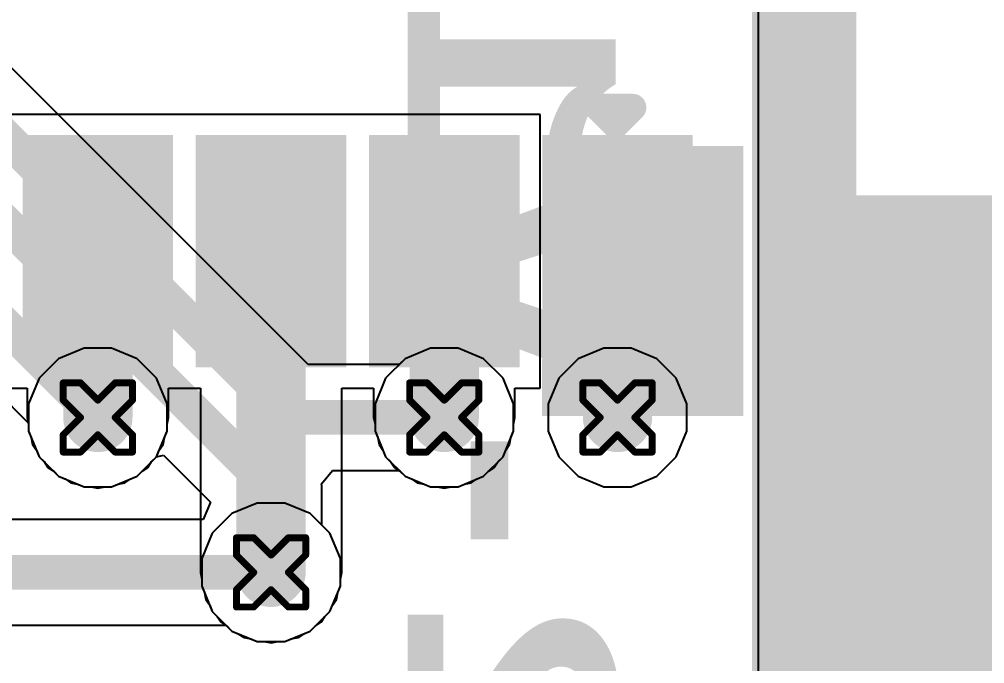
# Model space of a CAD drawing. Header units: inches. Extents: x -0.5 to 14, y -0.2 to 4.7.
# Drawn here: x 1.0473 to 1.326, y 1.3311 to 1.5173 of the extents above; entities that cross this region are included whole.
import ezdxf

# ---------------------------------------------------------------- set-up
doc = ezdxf.new("R2010")
doc.units = ezdxf.units.IN
doc.header["$MEASUREMENT"] = 0
for name, color, linetype in [('Board_outline', 56, 'Continuous'), ('Bottom Layer', 5, 'Continuous'), ('Bottom Overlay', 54, 'Continuous'), ('Drill Drawing', 1, 'Continuous'), ('GND', 16, 'Continuous'), ('Keep-Out Layer', 6, 'Continuous'), ('POWER', 76, 'Continuous'), ('Top Layer', 1, 'Continuous'), ('Top Overlay', 2, 'Continuous'), ('Top Paste', 8, 'Continuous'), ('Top Solder', 216, 'Continuous'), ('Via Holes', 16, 'Continuous')]:
    doc.layers.add(name, color=color, linetype=linetype)
doc.styles.add('Courier New_Bold', font='', dxfattribs={"height": 0.2})
doc.styles.get('Courier New_Bold').set_extended_font_data('Courier New', bold=True)

# ---------------------------------------------------------------- blocks, each defined once
blk = doc.blocks.new('41_SMD_M______21')
at = {"layer": 'Keep-Out Layer'}
blk.add_hatch(color=6, dxfattribs=at).paths.add_polyline_path([(-0.356, 0.40497), (0.356, 0.40497), (0.356, 0.64497), (-0.356, 0.64497)])
at = {"layer": 'Top Layer'}
for points in [[(-0.37402, 0.36732), (-0.31496, 0.36732), (-0.31496, 0.33189), (-0.37402, 0.33189)], [(-0.37402, 0.31732), (-0.31496, 0.31732), (-0.31496, 0.28189), (-0.37402, 0.28189)], [(-0.37402, 0.26732), (-0.31496, 0.26732), (-0.31496, 0.23189), (-0.37402, 0.23189)], [(-0.37402, 0.21732), (-0.31496, 0.21732), (-0.31496, 0.18189), (-0.37402, 0.18189)]]:
    blk.add_hatch(color=1, dxfattribs=at).paths.add_polyline_path(points)
at = {"layer": 'Top Overlay'}
for points in [[(-0.37485, 0.36857), (-0.2969, 0.36857), (-0.2969, 0.38589), (-0.37485, 0.38589)], [(-0.31333, 0.32786), (-0.29687, 0.32786), (-0.29687, 0.3703), (-0.31333, 0.3703)]]:
    blk.add_hatch(color=2, dxfattribs=at).paths.add_polyline_path(points)
at = {"layer": 'Top Paste'}
for points in [[(-0.37402, 0.36732), (-0.31496, 0.36732), (-0.31496, 0.33189), (-0.37402, 0.33189)], [(-0.37402, 0.31732), (-0.31496, 0.31732), (-0.31496, 0.28189), (-0.37402, 0.28189)], [(-0.37402, 0.26732), (-0.31496, 0.26732), (-0.31496, 0.23189), (-0.37402, 0.23189)], [(-0.37402, 0.21732), (-0.31496, 0.21732), (-0.31496, 0.18189), (-0.37402, 0.18189)]]:
    blk.add_hatch(color=8, dxfattribs=at).paths.add_polyline_path(points)
at = {"layer": 'Top Solder'}
for points in [[(-0.37802, 0.37132), (-0.31096, 0.37132), (-0.31096, 0.32789), (-0.37802, 0.32789)], [(-0.37802, 0.32132), (-0.31096, 0.32132), (-0.31096, 0.27789), (-0.37802, 0.27789)], [(-0.37802, 0.27132), (-0.31096, 0.27132), (-0.31096, 0.22789), (-0.37802, 0.22789)], [(-0.37802, 0.22132), (-0.31096, 0.22132), (-0.31096, 0.17789), (-0.37802, 0.17789)]]:
    blk.add_hatch(color=216, dxfattribs=at).paths.add_polyline_path(points)
at = {"layer": 'Top Overlay'}
for points in [[(-0.35809, 0.40331, 0.005, 0.005, 0), (-0.35809, 0.64701, 0.005, 0.005, 0)], [(-0.35809, 0.40331, 0.005, 0.005, 0), (0.35771, 0.40331, 0.005, 0.005, 0)], [(-0.381, 0.349, 0.00787, 0.00787, 0), (-0.386, 0.354, 0.00787, 0.00787, 0)], [(-0.386, 0.344, 0.00787, 0.00787, 0), (-0.386, 0.354, 0.00787, 0.00787, 0)], [(-0.386, 0.344, 0.00787, 0.00787, 0), (-0.381, 0.349, 0.00787, 0.00787, 0)]]:
    blk.add_lwpolyline(points, format="xyseb", dxfattribs=at)
for points in [[(-0.35934, 0.40331, 0.0025, 0.0025, 1), (-0.35684, 0.40331, 0.0025, 0.0025, 1)], [(-0.35934, 0.40331, 0.0025, 0.0025, 1), (-0.35684, 0.40331, 0.0025, 0.0025, 1)], [(-0.38797, 0.354, 0.00394, 0.00394, 1), (-0.38403, 0.354, 0.00394, 0.00394, 1)], [(-0.38797, 0.354, 0.00394, 0.00394, 1), (-0.38403, 0.354, 0.00394, 0.00394, 1)], [(-0.38297, 0.349, 0.00394, 0.00394, 1), (-0.37903, 0.349, 0.00394, 0.00394, 1)], [(-0.38297, 0.349, 0.00394, 0.00394, 1), (-0.37903, 0.349, 0.00394, 0.00394, 1)], [(-0.38797, 0.344, 0.00394, 0.00394, 1), (-0.38403, 0.344, 0.00394, 0.00394, 1)], [(-0.38797, 0.344, 0.00394, 0.00394, 1), (-0.38403, 0.344, 0.00394, 0.00394, 1)]]:
    blk.add_lwpolyline(points, format="xyseb", close=True, dxfattribs=at)

msp = doc.modelspace()

# ---------------------------------------------------------------- hatches: boundary and pattern name
at = {"layer": 'Bottom Layer'}
h = msp.add_hatch(color=5, dxfattribs=at)
edge = h.paths.add_edge_path()
edge.add_arc((1.07, 1.40225), 0.01, 0, 360)
h = msp.add_hatch(color=5, dxfattribs=at)
edge = h.paths.add_edge_path()
edge.add_arc((1.17, 1.40225), 0.01, 0, 360)
h = msp.add_hatch(color=5, dxfattribs=at)
edge = h.paths.add_edge_path()
edge.add_arc((1.22, 1.40225), 0.01, 0, 360)
h = msp.add_hatch(color=5, dxfattribs=at)
edge = h.paths.add_edge_path()
edge.add_arc((1.12, 1.35751), 0.01, 0, 360)
at = {"layer": 'GND'}
h = msp.add_hatch(color=16, dxfattribs=at)
edge = h.paths.add_edge_path()
edge.add_arc((1.07, 1.40225), 0.01, 0, 360)
h = msp.add_hatch(color=16, dxfattribs=at)
edge = h.paths.add_edge_path()
edge.add_arc((1.17, 1.40225), 0.01, 0, 360)
h = msp.add_hatch(color=16, dxfattribs=at)
edge = h.paths.add_edge_path()
edge.add_arc((1.22, 1.40225), 0.01, 0, 360)
h = msp.add_hatch(color=16, dxfattribs=at)
edge = h.paths.add_edge_path()
edge.add_arc((1.12, 1.35751), 0.01, 0, 360)
at = {"layer": 'POWER'}
h = msp.add_hatch(color=76, dxfattribs=at)
edge = h.paths.add_edge_path()
edge.add_arc((1.07, 1.40225), 0.01, 0, 360)
h = msp.add_hatch(color=76, dxfattribs=at)
edge = h.paths.add_edge_path()
edge.add_arc((1.17, 1.40225), 0.01, 0, 360)
h = msp.add_hatch(color=76, dxfattribs=at)
edge = h.paths.add_edge_path()
edge.add_arc((1.22, 1.40225), 0.01, 0, 360)
h = msp.add_hatch(color=76, dxfattribs=at)
edge = h.paths.add_edge_path()
edge.add_arc((1.12, 1.35751), 0.01, 0, 360)
at = {"layer": 'Top Layer'}
h = msp.add_hatch(color=1, dxfattribs=at)
edge = h.paths.add_edge_path()
edge.add_arc((1.07, 1.40225), 0.01, 0, 360)
h = msp.add_hatch(color=1, dxfattribs=at)
edge = h.paths.add_edge_path()
edge.add_arc((1.17, 1.40225), 0.01, 0, 360)
h = msp.add_hatch(color=1, dxfattribs=at)
edge = h.paths.add_edge_path()
edge.add_arc((1.22, 1.40225), 0.01, 0, 360)
h = msp.add_hatch(color=1, dxfattribs=at)
edge = h.paths.add_edge_path()
edge.add_arc((1.12, 1.35751), 0.01, 0, 360)
at = {"layer": 'Via Holes'}
h = msp.add_hatch(color=7, dxfattribs=at)
edge = h.paths.add_edge_path()
edge.add_arc((1.07, 1.40225), 0.005, 0, 360)
h = msp.add_hatch(color=7, dxfattribs=at)
edge = h.paths.add_edge_path()
edge.add_arc((1.17, 1.40225), 0.005, 0, 360)
h = msp.add_hatch(color=7, dxfattribs=at)
edge = h.paths.add_edge_path()
edge.add_arc((1.22, 1.40225), 0.005, 0, 360)
h = msp.add_hatch(color=7, dxfattribs=at)
edge = h.paths.add_edge_path()
edge.add_arc((1.12, 1.35751), 0.005, 0, 360)

# ---------------------------------------------------------------- linework, layer by layer
at = {"layer": 'Board_outline'}
for points in [[(1.27384, -0.07282, 0.03, 0.03, 0), (1.27384, 1.68557, 0.03, 0.03, 0)], [(1.27394, -0.07282, 0.03, 0.03, 0), (1.27394, 1.68557, 0.03, 0.03, 0)]]:
    msp.add_lwpolyline(points, format="xyseb", dxfattribs=at)
at = {"layer": 'Bottom Layer'}
for p, q in [((1.2606, 1.68557), (1.2606, -0.07282)), ((1.1307, 1.41754), (0.97372, 1.57452)), ((0.94552, 1.5051), (1.05, 1.40062)), ((1.16602, 1.42225), (1.15867, 1.4192)), ((1.17398, 1.42225), (1.16602, 1.42225)), ((1.18133, 1.4192), (1.17398, 1.42225)), ((1.15867, 1.4192), (1.15701, 1.41754)), ((1.18696, 1.41358), (1.18133, 1.4192)), ((1.15701, 1.41754), (1.1307, 1.41754)), ((1.19, 1.40623), (1.18696, 1.41358)), ((1.19, 1.39827), (1.19, 1.40623)), ((1.05, 1.40062), (1.05, 1.39827)), ((1.05, 1.39827), (1.05304, 1.39092)), ((1.18696, 1.39092), (1.19, 1.39827)), ((1.05304, 1.39092), (1.05867, 1.38529)), ((1.08133, 1.38529), (1.08696, 1.39092)), ((1.08696, 1.39092), (1.08896, 1.39132)), ((1.08896, 1.39132), (1.10247, 1.3778)), ((1.18133, 1.38529), (1.18696, 1.39092)), ((1.05867, 1.38529), (1.06602, 1.38225)), ((1.07398, 1.38225), (1.08133, 1.38529)), ((1.13457, 1.38309), (1.13774, 1.38696)), ((1.13774, 1.38696), (1.15701, 1.38696)), ((1.15701, 1.38696), (1.15867, 1.38529)), ((1.15867, 1.38529), (1.16602, 1.38225)), ((1.17398, 1.38225), (1.18133, 1.38529)), ((1.06602, 1.38225), (1.07398, 1.38225)), ((1.13469, 1.38251), (1.13457, 1.38309)), ((1.13469, 1.37111), (1.13469, 1.38251)), ((1.16602, 1.38225), (1.17398, 1.38225)), ((1.10247, 1.3778), (1.1004, 1.3728)), ((1.1004, 1.3728), (0.84265, 1.3728)), ((1.13696, 1.36884), (1.13469, 1.37111)), ((1.14, 1.36149), (1.13696, 1.36884)), ((1.14, 1.35353), (1.14, 1.36149)), ((1.13696, 1.34618), (1.14, 1.35353)), ((1.13133, 1.34055), (1.13696, 1.34618)), ((0.93832, 1.34222), (1.10701, 1.34222)), ((1.10701, 1.34222), (1.10867, 1.34055)), ((1.10867, 1.34055), (1.11602, 1.33751)), ((1.12398, 1.33751), (1.13133, 1.34055)), ((1.11602, 1.33751), (1.12398, 1.33751))]:
    msp.add_line(p, q, dxfattribs=at)
for points in [[(0.95372, 1.57289, 0.01, 0.01, 0), (1.12436, 1.40225, 0.01, 0.01, 0)], [(0.96265, 1.53925, 0.01, 0.01, 0), (1.11939, 1.38251, 0.01, 0.01, 0)], [(0.95185, 1.5204, 0.01, 0.01, 0), (1.07, 1.40225, 0.01, 0.01, 0)], [(1.12436, 1.40225, 0.01, 0.01, 0), (1.17, 1.40225, 0.01, 0.01, 0)], [(1.11939, 1.35812, 0.01, 0.01, 0), (1.11939, 1.38251, 0.01, 0.01, 0)], [(1.11939, 1.35812, 0.01, 0.01, 0), (1.12, 1.35751, 0.01, 0.01, 0)], [(0.62883, 1.35751, 0.01, 0.01, 0), (1.1197, 1.35751, 0.01, 0.01, 0)]]:
    msp.add_lwpolyline(points, format="xyseb", dxfattribs=at)
for points in [[(1.0675, 1.40225, 0.005, 0.005, 1), (1.0725, 1.40225, 0.005, 0.005, 1)], [(1.12186, 1.40225, 0.005, 0.005, 1), (1.12686, 1.40225, 0.005, 0.005, 1)], [(1.12186, 1.40225, 0.005, 0.005, 1), (1.12686, 1.40225, 0.005, 0.005, 1)], [(1.1675, 1.40225, 0.005, 0.005, 1), (1.1725, 1.40225, 0.005, 0.005, 1)], [(1.11689, 1.38251, 0.005, 0.005, 1), (1.12189, 1.38251, 0.005, 0.005, 1)], [(1.11689, 1.38251, 0.005, 0.005, 1), (1.12189, 1.38251, 0.005, 0.005, 1)], [(1.11689, 1.35812, 0.005, 0.005, 1), (1.12189, 1.35812, 0.005, 0.005, 1)], [(1.11689, 1.35812, 0.005, 0.005, 1), (1.12189, 1.35812, 0.005, 0.005, 1)], [(1.1172, 1.35751, 0.005, 0.005, 1), (1.1222, 1.35751, 0.005, 0.005, 1)], [(1.1175, 1.35751, 0.005, 0.005, 1), (1.1225, 1.35751, 0.005, 0.005, 1)]]:
    msp.add_lwpolyline(points, format="xyseb", close=True, dxfattribs=at)
at = {"layer": 'Bottom Overlay'}
msp.add_lwpolyline([(1.27394, -0.07282, 0.03, 0.03, 0), (1.27394, 1.68557, 0.03, 0.03, 0)], format="xyseb", dxfattribs=at)
at = {"layer": 'Drill Drawing'}
for points in [[(1.06, 1.40725, 0.002, 0.002, 0), (1.06, 1.41225, 0.002, 0.002, 0)], [(1.06, 1.41225, 0.002, 0.002, 0), (1.065, 1.41225, 0.002, 0.002, 0)], [(1.065, 1.41225, 0.002, 0.002, 0), (1.07, 1.40725, 0.002, 0.002, 0)], [(1.07, 1.40725, 0.002, 0.002, 0), (1.075, 1.41225, 0.002, 0.002, 0)], [(1.075, 1.41225, 0.002, 0.002, 0), (1.08, 1.41225, 0.002, 0.002, 0)], [(1.08, 1.40725, 0.002, 0.002, 0), (1.08, 1.41225, 0.002, 0.002, 0)], [(1.16, 1.40725, 0.002, 0.002, 0), (1.16, 1.41225, 0.002, 0.002, 0)], [(1.16, 1.41225, 0.002, 0.002, 0), (1.165, 1.41225, 0.002, 0.002, 0)], [(1.165, 1.41225, 0.002, 0.002, 0), (1.17, 1.40725, 0.002, 0.002, 0)], [(1.17, 1.40725, 0.002, 0.002, 0), (1.175, 1.41225, 0.002, 0.002, 0)], [(1.175, 1.41225, 0.002, 0.002, 0), (1.18, 1.41225, 0.002, 0.002, 0)], [(1.18, 1.40725, 0.002, 0.002, 0), (1.18, 1.41225, 0.002, 0.002, 0)], [(1.21, 1.40725, 0.002, 0.002, 0), (1.21, 1.41225, 0.002, 0.002, 0)], [(1.21, 1.41225, 0.002, 0.002, 0), (1.215, 1.41225, 0.002, 0.002, 0)], [(1.215, 1.41225, 0.002, 0.002, 0), (1.22, 1.40725, 0.002, 0.002, 0)], [(1.22, 1.40725, 0.002, 0.002, 0), (1.225, 1.41225, 0.002, 0.002, 0)], [(1.225, 1.41225, 0.002, 0.002, 0), (1.23, 1.41225, 0.002, 0.002, 0)], [(1.23, 1.40725, 0.002, 0.002, 0), (1.23, 1.41225, 0.002, 0.002, 0)], [(1.06, 1.40725, 0.002, 0.002, 0), (1.065, 1.40225, 0.002, 0.002, 0)], [(1.075, 1.40225, 0.002, 0.002, 0), (1.08, 1.40725, 0.002, 0.002, 0)], [(1.16, 1.40725, 0.002, 0.002, 0), (1.165, 1.40225, 0.002, 0.002, 0)], [(1.175, 1.40225, 0.002, 0.002, 0), (1.18, 1.40725, 0.002, 0.002, 0)], [(1.21, 1.40725, 0.002, 0.002, 0), (1.215, 1.40225, 0.002, 0.002, 0)], [(1.225, 1.40225, 0.002, 0.002, 0), (1.23, 1.40725, 0.002, 0.002, 0)], [(1.06, 1.39725, 0.002, 0.002, 0), (1.065, 1.40225, 0.002, 0.002, 0)], [(1.075, 1.40225, 0.002, 0.002, 0), (1.08, 1.39725, 0.002, 0.002, 0)], [(1.16, 1.39725, 0.002, 0.002, 0), (1.165, 1.40225, 0.002, 0.002, 0)], [(1.175, 1.40225, 0.002, 0.002, 0), (1.18, 1.39725, 0.002, 0.002, 0)], [(1.21, 1.39725, 0.002, 0.002, 0), (1.215, 1.40225, 0.002, 0.002, 0)], [(1.225, 1.40225, 0.002, 0.002, 0), (1.23, 1.39725, 0.002, 0.002, 0)], [(1.06, 1.39225, 0.002, 0.002, 0), (1.06, 1.39725, 0.002, 0.002, 0)], [(1.065, 1.39225, 0.002, 0.002, 0), (1.07, 1.39725, 0.002, 0.002, 0)], [(1.07, 1.39725, 0.002, 0.002, 0), (1.075, 1.39225, 0.002, 0.002, 0)], [(1.08, 1.39225, 0.002, 0.002, 0), (1.08, 1.39725, 0.002, 0.002, 0)], [(1.16, 1.39225, 0.002, 0.002, 0), (1.16, 1.39725, 0.002, 0.002, 0)], [(1.165, 1.39225, 0.002, 0.002, 0), (1.17, 1.39725, 0.002, 0.002, 0)], [(1.17, 1.39725, 0.002, 0.002, 0), (1.175, 1.39225, 0.002, 0.002, 0)], [(1.18, 1.39225, 0.002, 0.002, 0), (1.18, 1.39725, 0.002, 0.002, 0)], [(1.21, 1.39225, 0.002, 0.002, 0), (1.21, 1.39725, 0.002, 0.002, 0)], [(1.215, 1.39225, 0.002, 0.002, 0), (1.22, 1.39725, 0.002, 0.002, 0)], [(1.22, 1.39725, 0.002, 0.002, 0), (1.225, 1.39225, 0.002, 0.002, 0)], [(1.23, 1.39225, 0.002, 0.002, 0), (1.23, 1.39725, 0.002, 0.002, 0)], [(1.06, 1.39225, 0.002, 0.002, 0), (1.065, 1.39225, 0.002, 0.002, 0)], [(1.075, 1.39225, 0.002, 0.002, 0), (1.08, 1.39225, 0.002, 0.002, 0)], [(1.16, 1.39225, 0.002, 0.002, 0), (1.165, 1.39225, 0.002, 0.002, 0)], [(1.175, 1.39225, 0.002, 0.002, 0), (1.18, 1.39225, 0.002, 0.002, 0)], [(1.21, 1.39225, 0.002, 0.002, 0), (1.215, 1.39225, 0.002, 0.002, 0)], [(1.225, 1.39225, 0.002, 0.002, 0), (1.23, 1.39225, 0.002, 0.002, 0)], [(1.11, 1.36251, 0.002, 0.002, 0), (1.11, 1.36751, 0.002, 0.002, 0)], [(1.11, 1.36751, 0.002, 0.002, 0), (1.115, 1.36751, 0.002, 0.002, 0)], [(1.115, 1.36751, 0.002, 0.002, 0), (1.12, 1.36251, 0.002, 0.002, 0)], [(1.12, 1.36251, 0.002, 0.002, 0), (1.125, 1.36751, 0.002, 0.002, 0)], [(1.125, 1.36751, 0.002, 0.002, 0), (1.13, 1.36751, 0.002, 0.002, 0)], [(1.13, 1.36251, 0.002, 0.002, 0), (1.13, 1.36751, 0.002, 0.002, 0)], [(1.11, 1.36251, 0.002, 0.002, 0), (1.115, 1.35751, 0.002, 0.002, 0)], [(1.125, 1.35751, 0.002, 0.002, 0), (1.13, 1.36251, 0.002, 0.002, 0)], [(1.11, 1.35251, 0.002, 0.002, 0), (1.115, 1.35751, 0.002, 0.002, 0)], [(1.125, 1.35751, 0.002, 0.002, 0), (1.13, 1.35251, 0.002, 0.002, 0)], [(1.11, 1.34751, 0.002, 0.002, 0), (1.11, 1.35251, 0.002, 0.002, 0)], [(1.115, 1.34751, 0.002, 0.002, 0), (1.12, 1.35251, 0.002, 0.002, 0)], [(1.12, 1.35251, 0.002, 0.002, 0), (1.125, 1.34751, 0.002, 0.002, 0)], [(1.13, 1.34751, 0.002, 0.002, 0), (1.13, 1.35251, 0.002, 0.002, 0)], [(1.11, 1.34751, 0.002, 0.002, 0), (1.115, 1.34751, 0.002, 0.002, 0)], [(1.125, 1.34751, 0.002, 0.002, 0), (1.13, 1.34751, 0.002, 0.002, 0)]]:
    msp.add_lwpolyline(points, format="xyseb", dxfattribs=at)
for points in [[(1.0595, 1.41225, 0.001, 0.001, 1), (1.0605, 1.41225, 0.001, 0.001, 1)], [(1.0595, 1.41225, 0.001, 0.001, 1), (1.0605, 1.41225, 0.001, 0.001, 1)], [(1.0645, 1.41225, 0.001, 0.001, 1), (1.0655, 1.41225, 0.001, 0.001, 1)], [(1.0645, 1.41225, 0.001, 0.001, 1), (1.0655, 1.41225, 0.001, 0.001, 1)], [(1.0745, 1.41225, 0.001, 0.001, 1), (1.0755, 1.41225, 0.001, 0.001, 1)], [(1.0745, 1.41225, 0.001, 0.001, 1), (1.0755, 1.41225, 0.001, 0.001, 1)], [(1.0795, 1.41225, 0.001, 0.001, 1), (1.0805, 1.41225, 0.001, 0.001, 1)], [(1.0795, 1.41225, 0.001, 0.001, 1), (1.0805, 1.41225, 0.001, 0.001, 1)], [(1.1595, 1.41225, 0.001, 0.001, 1), (1.1605, 1.41225, 0.001, 0.001, 1)], [(1.1595, 1.41225, 0.001, 0.001, 1), (1.1605, 1.41225, 0.001, 0.001, 1)], [(1.1645, 1.41225, 0.001, 0.001, 1), (1.1655, 1.41225, 0.001, 0.001, 1)], [(1.1645, 1.41225, 0.001, 0.001, 1), (1.1655, 1.41225, 0.001, 0.001, 1)], [(1.1745, 1.41225, 0.001, 0.001, 1), (1.1755, 1.41225, 0.001, 0.001, 1)], [(1.1745, 1.41225, 0.001, 0.001, 1), (1.1755, 1.41225, 0.001, 0.001, 1)], [(1.1795, 1.41225, 0.001, 0.001, 1), (1.1805, 1.41225, 0.001, 0.001, 1)], [(1.1795, 1.41225, 0.001, 0.001, 1), (1.1805, 1.41225, 0.001, 0.001, 1)], [(1.2095, 1.41225, 0.001, 0.001, 1), (1.2105, 1.41225, 0.001, 0.001, 1)], [(1.2095, 1.41225, 0.001, 0.001, 1), (1.2105, 1.41225, 0.001, 0.001, 1)], [(1.2145, 1.41225, 0.001, 0.001, 1), (1.2155, 1.41225, 0.001, 0.001, 1)], [(1.2145, 1.41225, 0.001, 0.001, 1), (1.2155, 1.41225, 0.001, 0.001, 1)], [(1.2245, 1.41225, 0.001, 0.001, 1), (1.2255, 1.41225, 0.001, 0.001, 1)], [(1.2245, 1.41225, 0.001, 0.001, 1), (1.2255, 1.41225, 0.001, 0.001, 1)], [(1.2295, 1.41225, 0.001, 0.001, 1), (1.2305, 1.41225, 0.001, 0.001, 1)], [(1.2295, 1.41225, 0.001, 0.001, 1), (1.2305, 1.41225, 0.001, 0.001, 1)], [(1.0595, 1.40725, 0.001, 0.001, 1), (1.0605, 1.40725, 0.001, 0.001, 1)], [(1.0595, 1.40725, 0.001, 0.001, 1), (1.0605, 1.40725, 0.001, 0.001, 1)], [(1.0695, 1.40725, 0.001, 0.001, 1), (1.0705, 1.40725, 0.001, 0.001, 1)], [(1.0695, 1.40725, 0.001, 0.001, 1), (1.0705, 1.40725, 0.001, 0.001, 1)], [(1.0795, 1.40725, 0.001, 0.001, 1), (1.0805, 1.40725, 0.001, 0.001, 1)], [(1.0795, 1.40725, 0.001, 0.001, 1), (1.0805, 1.40725, 0.001, 0.001, 1)], [(1.1595, 1.40725, 0.001, 0.001, 1), (1.1605, 1.40725, 0.001, 0.001, 1)], [(1.1595, 1.40725, 0.001, 0.001, 1), (1.1605, 1.40725, 0.001, 0.001, 1)], [(1.1695, 1.40725, 0.001, 0.001, 1), (1.1705, 1.40725, 0.001, 0.001, 1)], [(1.1695, 1.40725, 0.001, 0.001, 1), (1.1705, 1.40725, 0.001, 0.001, 1)], [(1.1795, 1.40725, 0.001, 0.001, 1), (1.1805, 1.40725, 0.001, 0.001, 1)], [(1.1795, 1.40725, 0.001, 0.001, 1), (1.1805, 1.40725, 0.001, 0.001, 1)], [(1.2095, 1.40725, 0.001, 0.001, 1), (1.2105, 1.40725, 0.001, 0.001, 1)], [(1.2095, 1.40725, 0.001, 0.001, 1), (1.2105, 1.40725, 0.001, 0.001, 1)], [(1.2195, 1.40725, 0.001, 0.001, 1), (1.2205, 1.40725, 0.001, 0.001, 1)], [(1.2195, 1.40725, 0.001, 0.001, 1), (1.2205, 1.40725, 0.001, 0.001, 1)], [(1.2295, 1.40725, 0.001, 0.001, 1), (1.2305, 1.40725, 0.001, 0.001, 1)], [(1.2295, 1.40725, 0.001, 0.001, 1), (1.2305, 1.40725, 0.001, 0.001, 1)], [(1.0645, 1.40225, 0.001, 0.001, 1), (1.0655, 1.40225, 0.001, 0.001, 1)], [(1.0645, 1.40225, 0.001, 0.001, 1), (1.0655, 1.40225, 0.001, 0.001, 1)], [(1.0745, 1.40225, 0.001, 0.001, 1), (1.0755, 1.40225, 0.001, 0.001, 1)], [(1.0745, 1.40225, 0.001, 0.001, 1), (1.0755, 1.40225, 0.001, 0.001, 1)], [(1.1645, 1.40225, 0.001, 0.001, 1), (1.1655, 1.40225, 0.001, 0.001, 1)], [(1.1645, 1.40225, 0.001, 0.001, 1), (1.1655, 1.40225, 0.001, 0.001, 1)], [(1.1745, 1.40225, 0.001, 0.001, 1), (1.1755, 1.40225, 0.001, 0.001, 1)], [(1.1745, 1.40225, 0.001, 0.001, 1), (1.1755, 1.40225, 0.001, 0.001, 1)], [(1.2145, 1.40225, 0.001, 0.001, 1), (1.2155, 1.40225, 0.001, 0.001, 1)], [(1.2145, 1.40225, 0.001, 0.001, 1), (1.2155, 1.40225, 0.001, 0.001, 1)], [(1.2245, 1.40225, 0.001, 0.001, 1), (1.2255, 1.40225, 0.001, 0.001, 1)], [(1.2245, 1.40225, 0.001, 0.001, 1), (1.2255, 1.40225, 0.001, 0.001, 1)], [(1.0595, 1.39725, 0.001, 0.001, 1), (1.0605, 1.39725, 0.001, 0.001, 1)], [(1.0595, 1.39725, 0.001, 0.001, 1), (1.0605, 1.39725, 0.001, 0.001, 1)], [(1.0695, 1.39725, 0.001, 0.001, 1), (1.0705, 1.39725, 0.001, 0.001, 1)], [(1.0695, 1.39725, 0.001, 0.001, 1), (1.0705, 1.39725, 0.001, 0.001, 1)], [(1.0795, 1.39725, 0.001, 0.001, 1), (1.0805, 1.39725, 0.001, 0.001, 1)], [(1.0795, 1.39725, 0.001, 0.001, 1), (1.0805, 1.39725, 0.001, 0.001, 1)], [(1.1595, 1.39725, 0.001, 0.001, 1), (1.1605, 1.39725, 0.001, 0.001, 1)], [(1.1595, 1.39725, 0.001, 0.001, 1), (1.1605, 1.39725, 0.001, 0.001, 1)], [(1.1695, 1.39725, 0.001, 0.001, 1), (1.1705, 1.39725, 0.001, 0.001, 1)], [(1.1695, 1.39725, 0.001, 0.001, 1), (1.1705, 1.39725, 0.001, 0.001, 1)], [(1.1795, 1.39725, 0.001, 0.001, 1), (1.1805, 1.39725, 0.001, 0.001, 1)], [(1.1795, 1.39725, 0.001, 0.001, 1), (1.1805, 1.39725, 0.001, 0.001, 1)], [(1.2095, 1.39725, 0.001, 0.001, 1), (1.2105, 1.39725, 0.001, 0.001, 1)], [(1.2095, 1.39725, 0.001, 0.001, 1), (1.2105, 1.39725, 0.001, 0.001, 1)], [(1.2195, 1.39725, 0.001, 0.001, 1), (1.2205, 1.39725, 0.001, 0.001, 1)], [(1.2195, 1.39725, 0.001, 0.001, 1), (1.2205, 1.39725, 0.001, 0.001, 1)], [(1.2295, 1.39725, 0.001, 0.001, 1), (1.2305, 1.39725, 0.001, 0.001, 1)], [(1.2295, 1.39725, 0.001, 0.001, 1), (1.2305, 1.39725, 0.001, 0.001, 1)], [(1.0595, 1.39225, 0.001, 0.001, 1), (1.0605, 1.39225, 0.001, 0.001, 1)], [(1.0595, 1.39225, 0.001, 0.001, 1), (1.0605, 1.39225, 0.001, 0.001, 1)], [(1.0645, 1.39225, 0.001, 0.001, 1), (1.0655, 1.39225, 0.001, 0.001, 1)], [(1.0645, 1.39225, 0.001, 0.001, 1), (1.0655, 1.39225, 0.001, 0.001, 1)], [(1.0745, 1.39225, 0.001, 0.001, 1), (1.0755, 1.39225, 0.001, 0.001, 1)], [(1.0745, 1.39225, 0.001, 0.001, 1), (1.0755, 1.39225, 0.001, 0.001, 1)], [(1.0795, 1.39225, 0.001, 0.001, 1), (1.0805, 1.39225, 0.001, 0.001, 1)], [(1.0795, 1.39225, 0.001, 0.001, 1), (1.0805, 1.39225, 0.001, 0.001, 1)], [(1.1595, 1.39225, 0.001, 0.001, 1), (1.1605, 1.39225, 0.001, 0.001, 1)], [(1.1595, 1.39225, 0.001, 0.001, 1), (1.1605, 1.39225, 0.001, 0.001, 1)], [(1.1645, 1.39225, 0.001, 0.001, 1), (1.1655, 1.39225, 0.001, 0.001, 1)], [(1.1645, 1.39225, 0.001, 0.001, 1), (1.1655, 1.39225, 0.001, 0.001, 1)], [(1.1745, 1.39225, 0.001, 0.001, 1), (1.1755, 1.39225, 0.001, 0.001, 1)], [(1.1745, 1.39225, 0.001, 0.001, 1), (1.1755, 1.39225, 0.001, 0.001, 1)], [(1.1795, 1.39225, 0.001, 0.001, 1), (1.1805, 1.39225, 0.001, 0.001, 1)], [(1.1795, 1.39225, 0.001, 0.001, 1), (1.1805, 1.39225, 0.001, 0.001, 1)], [(1.2095, 1.39225, 0.001, 0.001, 1), (1.2105, 1.39225, 0.001, 0.001, 1)], [(1.2095, 1.39225, 0.001, 0.001, 1), (1.2105, 1.39225, 0.001, 0.001, 1)], [(1.2145, 1.39225, 0.001, 0.001, 1), (1.2155, 1.39225, 0.001, 0.001, 1)], [(1.2145, 1.39225, 0.001, 0.001, 1), (1.2155, 1.39225, 0.001, 0.001, 1)], [(1.2245, 1.39225, 0.001, 0.001, 1), (1.2255, 1.39225, 0.001, 0.001, 1)], [(1.2245, 1.39225, 0.001, 0.001, 1), (1.2255, 1.39225, 0.001, 0.001, 1)], [(1.2295, 1.39225, 0.001, 0.001, 1), (1.2305, 1.39225, 0.001, 0.001, 1)], [(1.2295, 1.39225, 0.001, 0.001, 1), (1.2305, 1.39225, 0.001, 0.001, 1)], [(1.1095, 1.36751, 0.001, 0.001, 1), (1.1105, 1.36751, 0.001, 0.001, 1)], [(1.1095, 1.36751, 0.001, 0.001, 1), (1.1105, 1.36751, 0.001, 0.001, 1)], [(1.1145, 1.36751, 0.001, 0.001, 1), (1.1155, 1.36751, 0.001, 0.001, 1)], [(1.1145, 1.36751, 0.001, 0.001, 1), (1.1155, 1.36751, 0.001, 0.001, 1)], [(1.1245, 1.36751, 0.001, 0.001, 1), (1.1255, 1.36751, 0.001, 0.001, 1)], [(1.1245, 1.36751, 0.001, 0.001, 1), (1.1255, 1.36751, 0.001, 0.001, 1)], [(1.1295, 1.36751, 0.001, 0.001, 1), (1.1305, 1.36751, 0.001, 0.001, 1)], [(1.1295, 1.36751, 0.001, 0.001, 1), (1.1305, 1.36751, 0.001, 0.001, 1)], [(1.1095, 1.36251, 0.001, 0.001, 1), (1.1105, 1.36251, 0.001, 0.001, 1)], [(1.1095, 1.36251, 0.001, 0.001, 1), (1.1105, 1.36251, 0.001, 0.001, 1)], [(1.1195, 1.36251, 0.001, 0.001, 1), (1.1205, 1.36251, 0.001, 0.001, 1)], [(1.1195, 1.36251, 0.001, 0.001, 1), (1.1205, 1.36251, 0.001, 0.001, 1)], [(1.1295, 1.36251, 0.001, 0.001, 1), (1.1305, 1.36251, 0.001, 0.001, 1)], [(1.1295, 1.36251, 0.001, 0.001, 1), (1.1305, 1.36251, 0.001, 0.001, 1)], [(1.1145, 1.35751, 0.001, 0.001, 1), (1.1155, 1.35751, 0.001, 0.001, 1)], [(1.1145, 1.35751, 0.001, 0.001, 1), (1.1155, 1.35751, 0.001, 0.001, 1)], [(1.1245, 1.35751, 0.001, 0.001, 1), (1.1255, 1.35751, 0.001, 0.001, 1)], [(1.1245, 1.35751, 0.001, 0.001, 1), (1.1255, 1.35751, 0.001, 0.001, 1)], [(1.1095, 1.35251, 0.001, 0.001, 1), (1.1105, 1.35251, 0.001, 0.001, 1)], [(1.1095, 1.35251, 0.001, 0.001, 1), (1.1105, 1.35251, 0.001, 0.001, 1)], [(1.1195, 1.35251, 0.001, 0.001, 1), (1.1205, 1.35251, 0.001, 0.001, 1)], [(1.1195, 1.35251, 0.001, 0.001, 1), (1.1205, 1.35251, 0.001, 0.001, 1)], [(1.1295, 1.35251, 0.001, 0.001, 1), (1.1305, 1.35251, 0.001, 0.001, 1)], [(1.1295, 1.35251, 0.001, 0.001, 1), (1.1305, 1.35251, 0.001, 0.001, 1)], [(1.1095, 1.34751, 0.001, 0.001, 1), (1.1105, 1.34751, 0.001, 0.001, 1)], [(1.1095, 1.34751, 0.001, 0.001, 1), (1.1105, 1.34751, 0.001, 0.001, 1)], [(1.1145, 1.34751, 0.001, 0.001, 1), (1.1155, 1.34751, 0.001, 0.001, 1)], [(1.1145, 1.34751, 0.001, 0.001, 1), (1.1155, 1.34751, 0.001, 0.001, 1)], [(1.1245, 1.34751, 0.001, 0.001, 1), (1.1255, 1.34751, 0.001, 0.001, 1)], [(1.1245, 1.34751, 0.001, 0.001, 1), (1.1255, 1.34751, 0.001, 0.001, 1)], [(1.1295, 1.34751, 0.001, 0.001, 1), (1.1305, 1.34751, 0.001, 0.001, 1)], [(1.1295, 1.34751, 0.001, 0.001, 1), (1.1305, 1.34751, 0.001, 0.001, 1)]]:
    msp.add_lwpolyline(points, format="xyseb", close=True, dxfattribs=at)
at = {"layer": 'GND'}
for p, q in [((1.2606, 1.68557), (1.2606, -0.07282)), ((1.06602, 1.42225), (1.05867, 1.4192)), ((1.07398, 1.42225), (1.06602, 1.42225)), ((1.08133, 1.4192), (1.07398, 1.42225)), ((1.16602, 1.42225), (1.15867, 1.4192)), ((1.17398, 1.42225), (1.16602, 1.42225)), ((1.18133, 1.4192), (1.17398, 1.42225)), ((1.05867, 1.4192), (1.05304, 1.41358)), ((1.08696, 1.41358), (1.08133, 1.4192)), ((1.15867, 1.4192), (1.15304, 1.41358)), ((1.18696, 1.41358), (1.18133, 1.4192)), ((1.05304, 1.41358), (1.05, 1.40623)), ((1.09, 1.40623), (1.08696, 1.41358)), ((1.15304, 1.41358), (1.15, 1.40623)), ((1.19, 1.40623), (1.18696, 1.41358)), ((1.05, 1.40623), (1.05, 1.39827)), ((1.09, 1.39827), (1.09, 1.40623)), ((1.15, 1.40623), (1.15, 1.39827)), ((1.19, 1.39827), (1.19, 1.40623)), ((1.05, 1.39827), (1.05304, 1.39092)), ((1.08696, 1.39092), (1.09, 1.39827)), ((1.15, 1.39827), (1.15304, 1.39092)), ((1.18696, 1.39092), (1.19, 1.39827)), ((1.05304, 1.39092), (1.05867, 1.38529)), ((1.08133, 1.38529), (1.08696, 1.39092)), ((1.15304, 1.39092), (1.15867, 1.38529)), ((1.18133, 1.38529), (1.18696, 1.39092)), ((1.05867, 1.38529), (1.06602, 1.38225)), ((1.07398, 1.38225), (1.08133, 1.38529)), ((1.15867, 1.38529), (1.16602, 1.38225)), ((1.17398, 1.38225), (1.18133, 1.38529)), ((1.06602, 1.38225), (1.07398, 1.38225)), ((1.16602, 1.38225), (1.17398, 1.38225)), ((1.11602, 1.37751), (1.10867, 1.37447)), ((1.12398, 1.37751), (1.11602, 1.37751)), ((1.13133, 1.37447), (1.12398, 1.37751)), ((1.10867, 1.37447), (1.10304, 1.36884)), ((1.13696, 1.36884), (1.13133, 1.37447)), ((1.10304, 1.36884), (1.1, 1.36149)), ((1.14, 1.36149), (1.13696, 1.36884)), ((1.1, 1.36149), (1.1, 1.35353)), ((1.14, 1.35353), (1.14, 1.36149)), ((1.1, 1.35353), (1.10304, 1.34618)), ((1.13696, 1.34618), (1.14, 1.35353)), ((1.10304, 1.34618), (1.10867, 1.34055)), ((1.13133, 1.34055), (1.13696, 1.34618)), ((1.10867, 1.34055), (1.11602, 1.33751)), ((1.12398, 1.33751), (1.13133, 1.34055)), ((1.11602, 1.33751), (1.12398, 1.33751))]:
    msp.add_line(p, q, dxfattribs=at)
at = {"layer": 'Keep-Out Layer'}
msp.add_lwpolyline([(1.27394, -0.07282, 0.00616, 0.00616, 0), (1.27394, 1.68557, 0.00616, 0.00616, 0)], format="xyseb", dxfattribs=at)
msp.add_lwpolyline([(1.27394, -0.07282, 0.00616, 0.00616, 0), (1.27394, 1.68557, 0.00616, 0.00616, 0)], format="xyseb", dxfattribs=at)
at = {"layer": 'POWER'}
for p, q in [((1.2606, 1.68557), (1.2606, 0.31001)), ((1.06602, 1.42225), (1.05867, 1.4192)), ((1.07398, 1.42225), (1.06602, 1.42225)), ((1.08133, 1.4192), (1.07398, 1.42225)), ((1.21602, 1.42225), (1.20867, 1.4192)), ((1.22398, 1.42225), (1.21602, 1.42225)), ((1.23133, 1.4192), (1.22398, 1.42225)), ((1.05867, 1.4192), (1.05304, 1.41358)), ((1.08696, 1.41358), (1.08133, 1.4192)), ((1.20867, 1.4192), (1.20304, 1.41358)), ((1.23696, 1.41358), (1.23133, 1.4192)), ((1.05304, 1.41358), (1.05, 1.40623)), ((1.09, 1.40623), (1.08696, 1.41358)), ((1.20304, 1.41358), (1.2, 1.40623)), ((1.24, 1.40623), (1.23696, 1.41358)), ((1.05, 1.40623), (1.05, 1.39827)), ((1.09, 1.39827), (1.09, 1.40623)), ((1.2, 1.40623), (1.2, 1.39827)), ((1.24, 1.39827), (1.24, 1.40623)), ((1.05, 1.39827), (1.05304, 1.39092)), ((1.08696, 1.39092), (1.09, 1.39827)), ((1.2, 1.39827), (1.20304, 1.39092)), ((1.23696, 1.39092), (1.24, 1.39827)), ((1.05304, 1.39092), (1.05867, 1.38529)), ((1.08133, 1.38529), (1.08696, 1.39092)), ((1.20304, 1.39092), (1.20867, 1.38529)), ((1.23133, 1.38529), (1.23696, 1.39092)), ((1.05867, 1.38529), (1.06602, 1.38225)), ((1.07398, 1.38225), (1.08133, 1.38529)), ((1.20867, 1.38529), (1.21602, 1.38225)), ((1.22398, 1.38225), (1.23133, 1.38529)), ((1.06602, 1.38225), (1.07398, 1.38225)), ((1.21602, 1.38225), (1.22398, 1.38225)), ((1.11602, 1.37751), (1.10867, 1.37447)), ((1.12398, 1.37751), (1.11602, 1.37751)), ((1.13133, 1.37447), (1.12398, 1.37751)), ((1.10867, 1.37447), (1.10304, 1.36884)), ((1.13696, 1.36884), (1.13133, 1.37447)), ((1.10304, 1.36884), (1.1, 1.36149)), ((1.14, 1.36149), (1.13696, 1.36884)), ((1.1, 1.36149), (1.1, 1.35353)), ((1.14, 1.35353), (1.14, 1.36149)), ((1.1, 1.35353), (1.10304, 1.34618)), ((1.13696, 1.34618), (1.14, 1.35353)), ((1.10304, 1.34618), (1.10867, 1.34055)), ((1.13133, 1.34055), (1.13696, 1.34618)), ((1.10867, 1.34055), (1.11602, 1.33751)), ((1.12398, 1.33751), (1.13133, 1.34055)), ((1.11602, 1.33751), (1.12398, 1.33751))]:
    msp.add_line(p, q, dxfattribs=at)
at = {"layer": 'Top Layer'}
for p, q in [((1.2606, 1.68557), (1.2606, -0.07282)), ((1.19772, 1.4898), (1.03529, 1.4898)), ((1.19772, 1.41075), (1.19772, 1.4898)), ((0.94039, 1.41075), (1.04961, 1.41075)), ((1.04961, 1.41075), (1.04961, 1.40225)), ((1.09039, 1.40225), (1.09039, 1.41075)), ((1.09039, 1.41075), (1.09961, 1.41075)), ((1.09961, 1.41075), (1.09961, 1.35751)), ((1.14039, 1.35751), (1.14039, 1.41075)), ((1.14039, 1.41075), (1.14961, 1.41075)), ((1.14961, 1.41075), (1.14961, 1.40225)), ((1.19039, 1.40225), (1.19039, 1.41075)), ((1.19039, 1.41075), (1.19772, 1.41075)), ((1.04961, 1.40225), (1.05, 1.40028)), ((1.09, 1.40028), (1.09039, 1.40225)), ((1.14961, 1.40225), (1.15, 1.40028)), ((1.19, 1.40028), (1.19039, 1.40225)), ((1.05, 1.40028), (1.05, 1.39827)), ((1.09, 1.39827), (1.09, 1.40028)), ((1.15, 1.40028), (1.15, 1.39827)), ((1.19, 1.39827), (1.19, 1.40028)), ((1.05, 1.39827), (1.05077, 1.39642)), ((1.05077, 1.39642), (1.05116, 1.39445)), ((1.08884, 1.39445), (1.08923, 1.39642)), ((1.08923, 1.39642), (1.09, 1.39827)), ((1.15, 1.39827), (1.15077, 1.39642)), ((1.15077, 1.39642), (1.15116, 1.39445)), ((1.18884, 1.39445), (1.18923, 1.39642)), ((1.18923, 1.39642), (1.19, 1.39827)), ((1.05116, 1.39445), (1.05228, 1.39278)), ((1.08772, 1.39278), (1.08884, 1.39445)), ((1.15116, 1.39445), (1.15228, 1.39278)), ((1.18772, 1.39278), (1.18884, 1.39445)), ((1.05228, 1.39278), (1.05304, 1.39092)), ((1.05304, 1.39092), (1.05446, 1.3895)), ((1.08553, 1.3895), (1.08696, 1.39092)), ((1.08696, 1.39092), (1.08772, 1.39278)), ((1.15228, 1.39278), (1.15304, 1.39092)), ((1.15304, 1.39092), (1.15447, 1.3895)), ((1.18554, 1.3895), (1.18696, 1.39092)), ((1.18696, 1.39092), (1.18772, 1.39278)), ((1.05446, 1.3895), (1.05558, 1.38783)), ((1.05558, 1.38783), (1.05725, 1.38671)), ((1.08275, 1.38671), (1.08442, 1.38783)), ((1.08442, 1.38783), (1.08553, 1.3895)), ((1.15447, 1.3895), (1.15558, 1.38783)), ((1.15558, 1.38783), (1.15725, 1.38671)), ((1.18275, 1.38671), (1.18442, 1.38783)), ((1.18442, 1.38783), (1.18554, 1.3895)), ((1.05725, 1.38671), (1.05867, 1.38529)), ((1.05867, 1.38529), (1.06053, 1.38453)), ((1.07947, 1.38453), (1.08133, 1.38529)), ((1.08133, 1.38529), (1.08275, 1.38671)), ((1.15725, 1.38671), (1.15867, 1.38529)), ((1.15867, 1.38529), (1.16053, 1.38453)), ((1.17947, 1.38453), (1.18133, 1.38529)), ((1.18133, 1.38529), (1.18275, 1.38671)), ((1.06053, 1.38453), (1.0622, 1.38341)), ((1.0622, 1.38341), (1.06417, 1.38302)), ((1.06417, 1.38302), (1.06602, 1.38225)), ((1.06602, 1.38225), (1.06803, 1.38225)), ((1.06803, 1.38225), (1.07, 1.38186)), ((1.07, 1.38186), (1.07197, 1.38225)), ((1.07197, 1.38225), (1.07398, 1.38225)), ((1.07398, 1.38225), (1.07583, 1.38302)), ((1.07583, 1.38302), (1.0778, 1.38341)), ((1.0778, 1.38341), (1.07947, 1.38453)), ((1.16053, 1.38453), (1.1622, 1.38341)), ((1.1622, 1.38341), (1.16417, 1.38302)), ((1.16417, 1.38302), (1.16602, 1.38225)), ((1.16602, 1.38225), (1.16803, 1.38225)), ((1.16803, 1.38225), (1.17, 1.38186)), ((1.17, 1.38186), (1.17197, 1.38225)), ((1.17197, 1.38225), (1.17398, 1.38225)), ((1.17398, 1.38225), (1.17583, 1.38302)), ((1.17583, 1.38302), (1.1778, 1.38341)), ((1.1778, 1.38341), (1.17947, 1.38453)), ((1.09961, 1.35751), (1.1, 1.35554)), ((1.14, 1.35554), (1.14039, 1.35751)), ((1.1, 1.35554), (1.1, 1.35353)), ((1.14, 1.35353), (1.14, 1.35554)), ((1.1, 1.35353), (1.10077, 1.35168)), ((1.10077, 1.35168), (1.10116, 1.34971)), ((1.13884, 1.34971), (1.13923, 1.35168)), ((1.13923, 1.35168), (1.14, 1.35353)), ((1.10116, 1.34971), (1.10228, 1.34804)), ((1.13772, 1.34804), (1.13884, 1.34971)), ((1.10228, 1.34804), (1.10304, 1.34618)), ((1.10304, 1.34618), (1.10447, 1.34476)), ((1.13553, 1.34476), (1.13696, 1.34618)), ((1.13696, 1.34618), (1.13772, 1.34804)), ((1.10447, 1.34476), (1.10558, 1.34309)), ((1.13442, 1.34309), (1.13553, 1.34476)), ((1.10558, 1.34309), (1.10725, 1.34197)), ((1.10725, 1.34197), (1.10867, 1.34055)), ((1.10867, 1.34055), (1.11053, 1.33979)), ((1.12947, 1.33979), (1.13133, 1.34055)), ((1.13133, 1.34055), (1.13275, 1.34197)), ((1.13275, 1.34197), (1.13442, 1.34309)), ((1.11053, 1.33979), (1.1122, 1.33867)), ((1.1122, 1.33867), (1.11417, 1.33828)), ((1.11417, 1.33828), (1.11602, 1.33751)), ((1.12398, 1.33751), (1.12583, 1.33828)), ((1.12583, 1.33828), (1.1278, 1.33867)), ((1.1278, 1.33867), (1.12947, 1.33979)), ((1.11602, 1.33751), (1.11803, 1.33751)), ((1.11803, 1.33751), (1.12, 1.33712)), ((1.12, 1.33712), (1.12197, 1.33751)), ((1.12197, 1.33751), (1.12398, 1.33751))]:
    msp.add_line(p, q, dxfattribs=at)
for points in [[(1.07, 1.40225, 0.02, 0.02, 0), (1.07, 1.45028, 0.02, 0.02, 0)], [(1.12, 1.35751, 0.02, 0.02, 0), (1.12, 1.45028, 0.02, 0.02, 0)], [(1.17, 1.40225, 0.02, 0.02, 0), (1.17, 1.45028, 0.02, 0.02, 0)], [(1.22, 1.40225, 0.02, 0.02, 0), (1.22, 1.45028, 0.02, 0.02, 0)]]:
    msp.add_lwpolyline(points, format="xyseb", dxfattribs=at)
for points in [[(1.065, 1.45028, 0.01, 0.01, 1), (1.075, 1.45028, 0.01, 0.01, 1)], [(1.115, 1.45028, 0.01, 0.01, 1), (1.125, 1.45028, 0.01, 0.01, 1)], [(1.165, 1.45028, 0.01, 0.01, 1), (1.175, 1.45028, 0.01, 0.01, 1)], [(1.215, 1.45028, 0.01, 0.01, 1), (1.225, 1.45028, 0.01, 0.01, 1)], [(1.065, 1.40225, 0.01, 0.01, 1), (1.075, 1.40225, 0.01, 0.01, 1)], [(1.165, 1.40225, 0.01, 0.01, 1), (1.175, 1.40225, 0.01, 0.01, 1)], [(1.215, 1.40225, 0.01, 0.01, 1), (1.225, 1.40225, 0.01, 0.01, 1)], [(1.115, 1.35751, 0.01, 0.01, 1), (1.125, 1.35751, 0.01, 0.01, 1)]]:
    msp.add_lwpolyline(points, format="xyseb", close=True, dxfattribs=at)
at = {"layer": 'Top Overlay'}
msp.add_lwpolyline([(1.27384, -0.07282, 0.03, 0.03, 0), (1.27384, 1.68557, 0.03, 0.03, 0)], format="xyseb", dxfattribs=at)

# ---------------------------------------------------------------- block references
at = {"rotation": 270}
msp.add_blockref('41_SMD_M______21', (0.87039, 1.10579), dxfattribs=at)

# ---------------------------------------------------------------- texts
at = {"layer": 'Bottom Layer', "style": 'Courier New_Bold', "text_generation_flag": 2}
msp.add_text('20240412-V1.2', height=0.06, rotation=270, dxfattribs=at).set_placement((1.15944, 0.87014))

doc.saveas('drawing.dxf')
